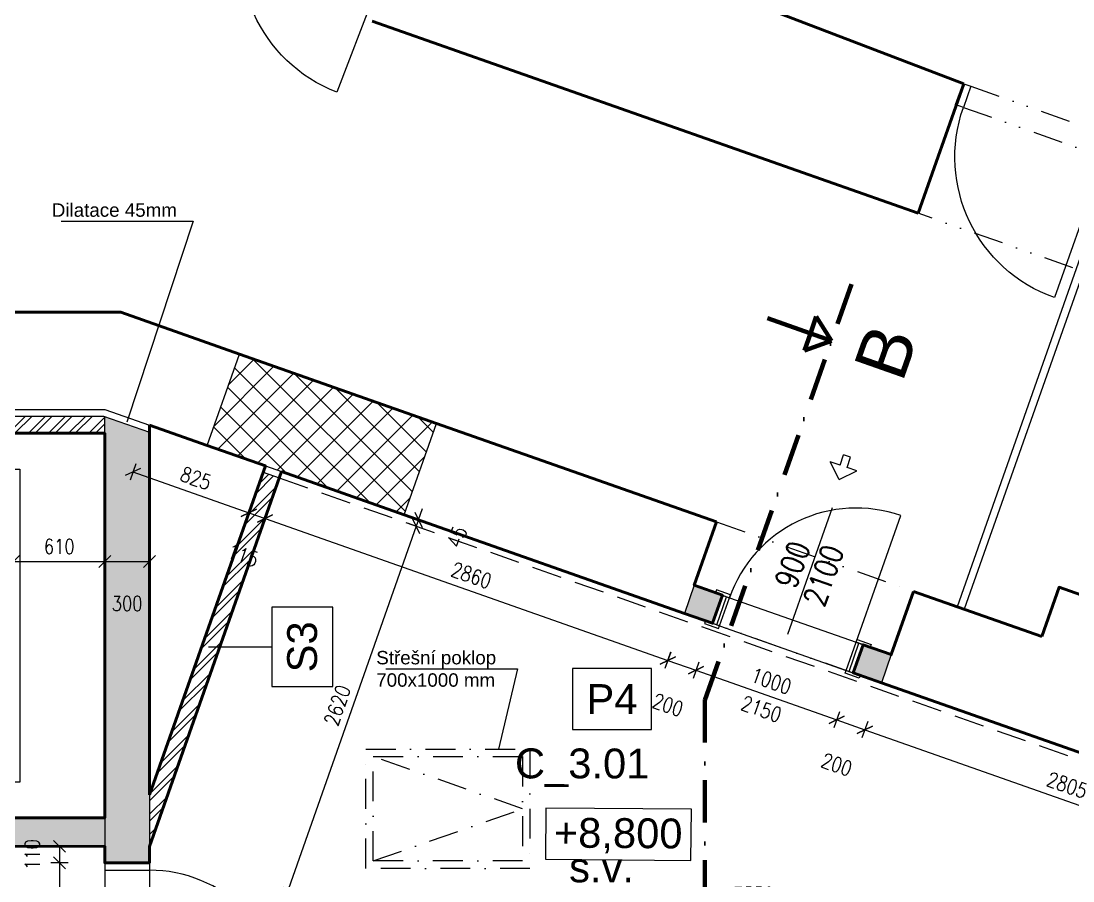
# Model space of a CAD drawing. Header units: millimetres. Extents: x 89194 to 559352, y -753138 to -204019.
# Drawn here: x 336137 to 343187, y -557911 to -552145 of the extents above; entities that cross this region are included whole.
import ezdxf
from ezdxf.enums import TextEntityAlignment as Align

# ---------------------------------------------------------------- set-up
doc = ezdxf.new("R2010")
doc.units = ezdxf.units.MM
doc.header["$LTSCALE"] = 400
doc.header["$PDMODE"] = 3
for name, pattern in [('DASHDOT', [1, 0.5, -0.25, 0, -0.25]), ('DASHED', [0.75, 0.5, -0.25]), ('DIVIDE', [1.25, 0.5, -0.25, 0, -0.25, 0, -0.25]), ('Čerchovaná', [1340.555525, 705.555534, -352.777767, 0, -282.222223])]:
    doc.linetypes.add(name, pattern=pattern)
for name, color, linetype, lineweight in [('01_TP_Kóty otvorů', 7, 'Continuous', 15), ('RG_dveře', 3, 'Continuous', 9), ('RG_koty', 7, 'Continuous', 9), ('RG_okna', 3, 'Continuous', 9), ('RG_popisy', 11, 'Continuous', 9), ('RG_rozhraní mater', 51, 'Continuous', 9), ('RG_skladby konstrukcí', 5, 'Continuous', 9), ('RG_velmi tlustá', 5, 'Continuous', 70), ('RG_zařízováky', 4, 'Continuous', 9), ('RG_zdivo nové', 1, 'Continuous', 50), ('RG_zdivo stávající', 30, 'Continuous', 50), ('RG_čerch 1', 6, 'DASHDOT', 9), ('RG_čerch 2', 6, 'DIVIDE', 9), ('RG_čárkovaně', 40, 'DASHED', 9), ('RG_šrafy', 253, 'Continuous', 9)]:
    doc.layers.add(name, color=color, linetype=linetype, lineweight=lineweight)
doc.styles.add('Arial 100', font='Arial.ttf', dxfattribs={"height": 100})
doc.styles.add('Arial 200', font='Arial.ttf', dxfattribs={"height": 200})
doc.styles.add('Arial 250', font='Arial Bold.ttf', dxfattribs={"height": 250})
doc.styles.add('GENERATED_STYLE_3', font='Arial.ttf')
doc.styles.add('Koty', font='romans.shx', dxfattribs={"width": 0.8})
doc.dimstyles.new('RG_50_vnitřní', dxfattribs={"dimscale": 50, "dimtxt": 2, "dimasz": 1.6, "dimexe": 1.15, "dimexo": 0, "dimgap": 1, "dimtad": 1, "dimdec": 0, "dimrnd": 5, "dimzin": 0, "dimdsep": 46, "dimtxsty": 'Koty', "dimblk1": 'OBLIQUE', "dimblk2": 'OBLIQUE', "dimsah": 1, "dimcen": 0.09, "dimclrd": 256, "dimclre": 256, "dimclrt": 2, "dimazin": 0, "dimtfac": 1, "dimtdec": 0, "dimtmove": 2, "dimatfit": 3, "dimfxl": 1.15, "dimfxlon": 1, "dimtolj": 1, "dimtzin": 0, "dimarcsym": 0})

# ---------------------------------------------------------------- blocks, each defined once
blk = doc.blocks.new('*U30')
blk.add_line((-350, -292.6), (-350, -1292.6))
for points in [[(-400, -142.6), (-350, -142.6), (-350, -292.6), (-400, -292.6)], [(700, -142.6), (650, -142.6), (650, -292.6), (700, -292.6)]]:
    blk.add_lwpolyline(points)
blk.add_arc((-350, -292.6), 1000, 270, 0)
at = {"layer": 'RG_zdivo stávající'}
for p, q in [((-400, -142.6), (-400, -292.6)), ((700, -142.6), (700, -292.6))]:
    blk.add_line(p, q, dxfattribs=at)
at = {"layer": 'RG_čerch 2'}
for p, q in [((650, -142.6), (-350, -142.6)), ((650, -292.6), (-350, -292.6))]:
    blk.add_line(p, q, dxfattribs=at)
blk = doc.blocks.new('*U118')
for p, q in [((-200, 950), (-200, 900)), ((-200, 950), (0, 950)), ((-200, 919.9), (0, 919.9)), ((0, 950), (0, 900)), ((-200, 900), (-200, 0)), ((-200, 900), (0, 900)), ((0, 900), (0, 0)), ((-200, 0), (-200, -50)), ((-200, 0), (0, 0)), ((0, 0), (0, -50)), ((0, 0), (900, 0)), ((-200, -19.9), (0, -19.9)), ((-200, -50), (0, -50))]:
    blk.add_line(p, q)
for points in [[(-220, 900), (-200, 900), (-200, 1000), (-220, 1000)], [(0, 900), (20, 900), (20, 1000), (0, 1000)], [(0, 0), (20, 0), (20, -100), (0, -100)], [(-220, 0), (-200, 0), (-200, -100), (-220, -100)]]:
    blk.add_lwpolyline(points, close=True)
blk.add_arc((0, 0), 900, 360, 90)
at = {"layer": '01_TP_Kóty otvorů'}
blk.add_line((-100, 450), (800, 450), dxfattribs=at)
at = {"layer": '01_TP_Kóty otvorů', "insert": (350, 450), "char_height": 150, "attachment_point": 5, "style": 'Koty'}
blk.add_mtext('900\\P ', dxfattribs=at)
at = {"layer": '01_TP_Kóty otvorů', "style": 'Koty', "width": 0.8}
blk.add_attdef('VYS_DVR', text='', height=150, rotation=360, dxfattribs=at).set_placement((350, 430), align=Align.TOP_CENTER)
blk = doc.blocks.new('výtah_1200x2000')
at = {"layer": 'RG_zařízováky'}
for points in [[(336468.5, -329749.2), (334068.5, -329749.2), (334068.5, -332329.2), (336468.5, -332329.2)], [(334093.5, -329849.2), (334698.5, -329849.2), (334698.5, -329769.2), (334093.5, -329769.2)], [(334698.5, -329849.2), (335248.5, -329849.2), (335248.5, -329769.2), (334698.5, -329769.2)], [(335248.5, -329849.2), (335798.5, -329849.2), (335798.5, -329769.2), (335248.5, -329769.2)], [(334093.5, -329972.2), (334698.5, -329972.2), (334698.5, -329892.2), (334093.5, -329892.2)], [(334698.5, -329972.2), (335248.5, -329972.2), (335248.5, -329892.2), (334698.5, -329892.2)], [(335248.5, -329972.2), (335798.5, -329972.2), (335798.5, -329892.2), (335248.5, -329892.2)], [(334068.5, -331690.2), (334323.5, -331690.2), (334323.5, -330390.2), (334068.5, -330390.2)], [(334323.5, -330890.2), (334573.5, -330890.2), (334573.5, -330640.2), (334323.5, -330640.2)], [(334323.5, -331190.2), (334573.5, -331190.2), (334573.5, -331440.2), (334323.5, -331440.2)], [(334093.5, -332108.2), (334698.5, -332108.2), (334698.5, -332188.2), (334093.5, -332188.2)], [(334698.5, -332108.2), (335248.5, -332108.2), (335248.5, -332188.2), (334698.5, -332188.2)], [(335248.5, -332108.2), (335798.5, -332108.2), (335798.5, -332188.2), (335248.5, -332188.2)], [(334093.5, -332231.2), (334698.5, -332231.2), (334698.5, -332311.2), (334093.5, -332311.2)], [(334698.5, -332231.2), (335248.5, -332231.2), (335248.5, -332311.2), (334698.5, -332311.2)], [(335248.5, -332231.2), (335798.5, -332231.2), (335798.5, -332311.2), (335248.5, -332311.2)]]:
    blk.add_lwpolyline(points, close=True, dxfattribs=at)
for points in [[(334698.5, -332090.2), (334598.5, -332090.2), (334598.5, -329990.2), (334698.5, -329990.2)], [(334698.5, -330040.2), (334698.5, -329990.2)], [(335798.5, -329990.2), (335898.5, -329990.2), (335898.5, -332090.2), (335798.5, -332090.2)], [(335798.5, -330040.2), (335798.5, -329990.2)], [(334698.5, -332040.2), (334648.5, -332040.2), (334648.5, -330040.2), (334698.5, -330040.2)], [(334648.5, -332040.2), (335848.5, -330040.2)], [(335848.5, -332040.2), (334648.5, -330040.2)], [(335798.5, -330040.2), (335848.5, -330040.2), (335848.5, -332040.2), (335798.5, -332040.2), (335798.5, -332090.2)], [(334698.5, -332090.2), (334698.5, -332040.2)]]:
    blk.add_lwpolyline(points, dxfattribs=at)
at = {"layer": 'RG_zařízováky', "insert": (334801.8, -331497.4), "char_height": 100, "attachment_point": 1, "rotation": 90, "style": 'Arial 100'}
blk.add_mtext('\\pxi-1.25;{\\fArial|b0|i0|c238|p34;1200x2000mm}', dxfattribs=at)
blk = doc.blocks.new('*U128')
for p, q in [((0, 300), (-50, 300)), ((900, 300), (0, 300)), ((0, 300), (0, 0)), ((950, 300), (900, 300)), ((900, 300), (900, 0)), ((0, 0), (-50, 0)), ((900, 0), (0, 0)), ((0, 0), (0, -900)), ((950, 0), (900, 0))]:
    blk.add_line(p, q)
blk.add_arc((0, 0), 900, 270, 0)
at = {"layer": '01_TP_Kóty otvorů'}
blk.add_line((450, 100), (450, -800), dxfattribs=at)
at = {"layer": '01_TP_Kóty otvorů', "insert": (450, -350), "char_height": 150, "attachment_point": 5, "rotation": 270, "style": 'Koty'}
blk.add_mtext('900\\P ', dxfattribs=at)
at = {"layer": '01_TP_Kóty otvorů', "style": 'Koty', "width": 0.8}
blk.add_attdef('VYS_DVR', text='', height=150, rotation=270, dxfattribs=at).set_placement((430, -350), align=Align.TOP_CENTER)
blk = doc.blocks.new('_Oblique')
at = {"color": 0, "linetype": 'ByBlock', "lineweight": -2}
blk.add_line((-0.5, -0.5), (0.5, 0.5), dxfattribs=at)
blk = doc.blocks.new('*D411')
at = {"layer": 'Defpoints', "color": 0, "transparency": 16777216}
for p in [(336088.2, -554908.8), (336698.3, -554908.8), (336698.3, -555768.4)]:
    blk.add_point(p, dxfattribs=at)
at = {"layer": 'RG_koty', "lineweight": -2, "transparency": 16777216}
for p, q in [((336088.2, -555710.9), (336088.2, -555825.9)), ((336698.3, -555710.9), (336698.3, -555825.9)), ((336088.2, -555768.4), (336698.3, -555768.4))]:
    blk.add_line(p, q, dxfattribs=at)
at = {"layer": 'RG_koty', "lineweight": -2, "transparency": 16777216, "xscale": 80, "yscale": 80, "zscale": 80, "rotation": 180}
blk.add_blockref('_Oblique', (336088.2, -555768.4), dxfattribs=at)
at = {"layer": 'RG_koty', "lineweight": -2, "transparency": 16777216, "xscale": 80, "yscale": 80, "zscale": 80}
blk.add_blockref('_Oblique', (336698.3, -555768.4), dxfattribs=at)
at = {"layer": 'RG_koty', "color": 2, "transparency": 16777216, "insert": (336393.2, -555668.4), "char_height": 100, "attachment_point": 5, "style": 'Koty'}
blk.add_mtext('\\A1;610', dxfattribs=at)
blk = doc.blocks.new('*D412')
at = {"layer": 'Defpoints', "color": 0, "transparency": 16777216}
for p in [(336698.3, -554908.8), (336998.2, -554902.5), (336998.2, -555768.4)]:
    blk.add_point(p, dxfattribs=at)
at = {"layer": 'RG_koty', "lineweight": -2, "transparency": 16777216}
for p, q in [((336698.3, -555710.9), (336698.3, -555825.9)), ((336998.2, -555710.9), (336998.2, -555825.9)), ((336698.3, -555768.4), (336998.2, -555768.4))]:
    blk.add_line(p, q, dxfattribs=at)
at = {"layer": 'RG_koty', "lineweight": -2, "transparency": 16777216, "xscale": 80, "yscale": 80, "zscale": 80, "rotation": 180}
blk.add_blockref('_Oblique', (336698.3, -555768.4), dxfattribs=at)
at = {"layer": 'RG_koty', "lineweight": -2, "transparency": 16777216, "xscale": 80, "yscale": 80, "zscale": 80}
blk.add_blockref('_Oblique', (336998.2, -555768.4), dxfattribs=at)
at = {"layer": 'RG_koty', "color": 2, "transparency": 16777216, "insert": (336848.3, -556050.9), "char_height": 100, "attachment_point": 5, "style": 'Koty'}
blk.add_mtext('\\A1;300', dxfattribs=at)
blk = doc.blocks.new('*D413')
at = {"layer": 'Defpoints', "color": 0, "transparency": 16777216}
for p in [(334298.3, -557679.2), (336698.3, -557678.8), (336698.3, -558102.5)]:
    blk.add_point(p, dxfattribs=at)
at = {"layer": 'RG_koty', "lineweight": -2, "transparency": 16777216}
for p, q in [((334298.3, -558045), (334298.3, -558160)), ((336698.3, -558045), (336698.3, -558160)), ((334298.3, -558102.5), (336698.3, -558102.5))]:
    blk.add_line(p, q, dxfattribs=at)
at = {"layer": 'RG_koty', "lineweight": -2, "transparency": 16777216, "xscale": 80, "yscale": 80, "zscale": 80, "rotation": 180}
blk.add_blockref('_Oblique', (334298.3, -558102.5), dxfattribs=at)
at = {"layer": 'RG_koty', "lineweight": -2, "transparency": 16777216, "xscale": 80, "yscale": 80, "zscale": 80}
blk.add_blockref('_Oblique', (336698.3, -558102.5), dxfattribs=at)
at = {"layer": 'RG_koty', "color": 2, "transparency": 16777216, "insert": (335498.3, -558002.5), "char_height": 100, "attachment_point": 5, "style": 'Koty'}
blk.add_mtext('\\A1;2400', dxfattribs=at)
blk = doc.blocks.new('*D414')
at = {"layer": 'Defpoints', "color": 0, "transparency": 16777216}
for p in [(336698.3, -557678.8), (336998.3, -557788.9), (336998.3, -558102.5)]:
    blk.add_point(p, dxfattribs=at)
at = {"layer": 'RG_koty', "lineweight": -2, "transparency": 16777216}
for p, q in [((336698.3, -558045), (336698.3, -558160)), ((336998.3, -558045), (336998.3, -558160)), ((336698.3, -558102.5), (336998.3, -558102.5))]:
    blk.add_line(p, q, dxfattribs=at)
at = {"layer": 'RG_koty', "lineweight": -2, "transparency": 16777216, "xscale": 80, "yscale": 80, "zscale": 80, "rotation": 180}
blk.add_blockref('_Oblique', (336698.3, -558102.5), dxfattribs=at)
at = {"layer": 'RG_koty', "lineweight": -2, "transparency": 16777216, "xscale": 80, "yscale": 80, "zscale": 80}
blk.add_blockref('_Oblique', (336998.3, -558102.5), dxfattribs=at)
at = {"layer": 'RG_koty', "color": 2, "transparency": 16777216, "insert": (336848.3, -558385), "char_height": 100, "attachment_point": 5, "style": 'Koty'}
blk.add_mtext('\\A1;300', dxfattribs=at)
blk = doc.blocks.new('*D415')
at = {"layer": 'Defpoints', "color": 0, "transparency": 16777216}
for p in [(336998.3, -557788.9), (344548.3, -558102.5), (344548.3, -558838.9)]:
    blk.add_point(p, dxfattribs=at)
at = {"layer": 'RG_koty', "lineweight": -2, "transparency": 16777216}
for p, q in [((336998.3, -558045), (336998.3, -558160)), ((344548.3, -558160), (344548.3, -558045)), ((336998.3, -558102.5), (344548.3, -558102.5))]:
    blk.add_line(p, q, dxfattribs=at)
at = {"layer": 'RG_koty', "lineweight": -2, "transparency": 16777216, "xscale": 80, "yscale": 80, "zscale": 80, "rotation": 180}
blk.add_blockref('_Oblique', (336998.3, -558102.5), dxfattribs=at)
at = {"layer": 'RG_koty', "lineweight": -2, "transparency": 16777216, "xscale": 80, "yscale": 80, "zscale": 80}
blk.add_blockref('_Oblique', (344548.3, -558102.5), dxfattribs=at)
at = {"layer": 'RG_koty', "color": 2, "transparency": 16777216, "insert": (341047.4, -558002.5), "char_height": 100, "attachment_point": 5, "style": 'Koty'}
blk.add_mtext('\\A1;7550', dxfattribs=at)
blk = doc.blocks.new('*D433')
at = {"layer": 'Defpoints', "color": 0, "transparency": 16777216}
for p in [(336698.3, -557678.8), (336394.8, -557788.9), (336698.3, -557788.9)]:
    blk.add_point(p, dxfattribs=at)
at = {"layer": 'RG_koty', "lineweight": -2, "transparency": 16777216}
for p, q in [((336452.3, -557678.8), (336337.3, -557678.8)), ((336394.8, -557678.8), (336394.8, -557788.9)), ((336452.3, -557788.9), (336337.3, -557788.9))]:
    blk.add_line(p, q, dxfattribs=at)
at = {"layer": 'RG_koty', "lineweight": -2, "transparency": 16777216, "xscale": 80, "yscale": 80, "zscale": 80}
for p, rotation in [((336394.8, -557678.8), 90), ((336394.8, -557788.9), 270)]:
    blk.add_blockref('_Oblique', p, dxfattribs=dict(at, rotation=rotation))
at = {"layer": 'RG_koty', "color": 2, "transparency": 16777216, "insert": (336212.3, -557733.9), "char_height": 100, "attachment_point": 5, "rotation": 90, "style": 'Koty'}
blk.add_mtext('\\A1;110', dxfattribs=at)
blk = doc.blocks.new('*D434')
at = {"layer": 'Defpoints', "color": 0, "transparency": 16777216}
for p in [(336698.3, -557788.9), (336394.8, -558788.9), (336698.3, -558788.9)]:
    blk.add_point(p, dxfattribs=at)
at = {"layer": 'RG_koty', "lineweight": -2, "transparency": 16777216}
for p, q in [((336452.3, -557788.9), (336337.3, -557788.9)), ((336394.8, -557788.9), (336394.8, -558788.9)), ((336452.3, -558788.9), (336337.3, -558788.9))]:
    blk.add_line(p, q, dxfattribs=at)
at = {"layer": 'RG_koty', "lineweight": -2, "transparency": 16777216, "xscale": 80, "yscale": 80, "zscale": 80}
for p, rotation in [((336394.8, -557788.9), 90), ((336394.8, -558788.9), 270)]:
    blk.add_blockref('_Oblique', p, dxfattribs=dict(at, rotation=rotation))
at = {"layer": 'RG_koty', "color": 2, "transparency": 16777216, "char_height": 100, "attachment_point": 5, "rotation": 90, "style": 'Koty'}
for s, insert in [('\\A1;1000', (336294.8, -558288.9)), ('\\A1;2150', (336494.8, -558288.9))]:
    blk.add_mtext(s, dxfattribs=dict(at, insert=insert))
blk = doc.blocks.new('*D443')
at = {"layer": 'Defpoints', "color": 0, "transparency": 16777216}
for p in [(336998.1, -554854.7), (337774.9, -555128.5), (337664.2, -555442.8)]:
    blk.add_point(p, dxfattribs=at)
at = {"layer": 'RG_koty', "lineweight": -2, "transparency": 16777216}
for p, q in [((336906.5, -555114.8), (336868.3, -555223.3)), ((336887.4, -555169.1), (337664.2, -555442.8)), ((337683.3, -555388.5), (337645.1, -555497))]:
    blk.add_line(p, q, dxfattribs=at)
at = {"layer": 'RG_koty', "lineweight": -2, "transparency": 16777216, "xscale": 80, "yscale": 80, "zscale": 80}
for p, rotation in [((336887.4, -555169.1), 160.5898273150798), ((337664.2, -555442.8), 340.5898273150798)]:
    blk.add_blockref('_Oblique', p, dxfattribs=dict(at, rotation=rotation))
at = {"layer": 'RG_koty', "color": 2, "transparency": 16777216, "insert": (337309, -555211.6), "char_height": 100, "attachment_point": 5, "rotation": 340.58983, "style": 'Koty'}
blk.add_mtext('\\A1;825', dxfattribs=at)
blk = doc.blocks.new('*D444')
at = {"layer": 'Defpoints', "color": 0, "transparency": 16777216}
for p in [(337774.9, -555128.5), (337883.3, -555166.6), (337772.6, -555481)]:
    blk.add_point(p, dxfattribs=at)
at = {"layer": 'RG_koty', "lineweight": -2, "transparency": 16777216}
for p, q in [((337683.3, -555388.5), (337645.1, -555497)), ((337664.2, -555442.8), (337772.6, -555481)), ((337791.7, -555426.7), (337753.5, -555535.2))]:
    blk.add_line(p, q, dxfattribs=at)
at = {"layer": 'RG_koty', "lineweight": -2, "transparency": 16777216, "xscale": 80, "yscale": 80, "zscale": 80}
for p, rotation in [((337664.2, -555442.8), 160.5898273150798), ((337772.6, -555481), 340.5898273150798)]:
    blk.add_blockref('_Oblique', p, dxfattribs=dict(at, rotation=rotation))
at = {"layer": 'RG_koty', "color": 2, "transparency": 16777216, "insert": (337624.5, -555728.3), "char_height": 100, "attachment_point": 5, "rotation": 340.58983, "style": 'Koty'}
blk.add_mtext('\\A1;115', dxfattribs=at)
blk = doc.blocks.new('*D445')
at = {"layer": 'Defpoints', "color": 0, "transparency": 16777216}
for p in [(337883.3, -555166.6), (340582.8, -556117.3), (340471.9, -556432.1)]:
    blk.add_point(p, dxfattribs=at)
at = {"layer": 'RG_koty', "lineweight": -2, "transparency": 16777216}
for p, q in [((337791.7, -555426.7), (337753.5, -555535.2)), ((337772.6, -555481), (340471.9, -556432.1)), ((340491, -556377.8), (340452.8, -556486.3))]:
    blk.add_line(p, q, dxfattribs=at)
at = {"layer": 'RG_koty', "lineweight": -2, "transparency": 16777216, "xscale": 80, "yscale": 80, "zscale": 80}
for p, rotation in [((337772.6, -555481), 160.5898273150798), ((340471.9, -556432.1), 340.5898273150798)]:
    blk.add_blockref('_Oblique', p, dxfattribs=dict(at, rotation=rotation))
at = {"layer": 'RG_koty', "color": 2, "transparency": 16777216, "insert": (339155.5, -555862.2), "char_height": 100, "attachment_point": 5, "rotation": 340.58983, "style": 'Koty'}
blk.add_mtext('\\A1;2860', dxfattribs=at)
blk = doc.blocks.new('*D446')
at = {"layer": 'Defpoints', "color": 0, "transparency": 16777216}
for p in [(340771.5, -556183.7), (341714.7, -556515.9), (341603.7, -556830.9)]:
    blk.add_point(p, dxfattribs=at)
at = {"layer": 'RG_koty', "lineweight": -2, "transparency": 16777216}
for p, q in [((340679.7, -556444.3), (340641.4, -556552.8)), ((340660.6, -556498.5), (341603.7, -556830.9)), ((341622.8, -556776.6), (341584.6, -556885.1))]:
    blk.add_line(p, q, dxfattribs=at)
at = {"layer": 'RG_koty', "lineweight": -2, "transparency": 16777216, "xscale": 80, "yscale": 80, "zscale": 80}
for p, rotation in [((340660.6, -556498.5), 160.5898273150798), ((341603.7, -556830.9), 340.5898273150798)]:
    blk.add_blockref('_Oblique', p, dxfattribs=dict(at, rotation=rotation))
at = {"layer": 'RG_koty', "color": 2, "transparency": 16777216, "char_height": 100, "attachment_point": 5, "rotation": 340.58983, "style": 'Koty'}
for s, insert in [('\\A1;1000', (341165.4, -556570.4)), ('\\A1;2150', (341098.9, -556759))]:
    blk.add_mtext(s, dxfattribs=dict(at, insert=insert))
blk = doc.blocks.new('*D447')
at = {"layer": 'Defpoints', "color": 0, "transparency": 16777216}
for p in [(341903.3, -556582.3), (344548.3, -557514.9), (344437.5, -557829.4)]:
    blk.add_point(p, dxfattribs=at)
at = {"layer": 'RG_koty', "lineweight": -2, "transparency": 16777216}
for p, q in [((341811.5, -556843.1), (341773.2, -556951.6)), ((341792.4, -556897.3), (344437.5, -557829.4)), ((344456.6, -557775.1), (344418.4, -557883.6))]:
    blk.add_line(p, q, dxfattribs=at)
at = {"layer": 'RG_koty', "lineweight": -2, "transparency": 16777216, "xscale": 80, "yscale": 80, "zscale": 80}
for p, rotation in [((341792.4, -556897.3), 160.5898273150798), ((344437.5, -557829.4), 340.5898273150798)]:
    blk.add_blockref('_Oblique', p, dxfattribs=dict(at, rotation=rotation))
at = {"layer": 'RG_koty', "color": 2, "transparency": 16777216, "insert": (343148.2, -557269), "char_height": 100, "attachment_point": 5, "rotation": 340.58983, "style": 'Koty'}
blk.add_mtext('\\A1;2805', dxfattribs=at)
blk = doc.blocks.new('*D451')
at = {"layer": 'Defpoints', "color": 0, "transparency": 16777216}
for p in [(337868.4, -555209.1), (337883.3, -555166.6), (338786.3, -555532.3)]:
    blk.add_point(p, dxfattribs=at)
at = {"layer": 'RG_koty', "lineweight": -2, "transparency": 16777216}
for p, q in [((338801.2, -555489.9), (338827.8, -555414.4)), ((338732, -555513.2), (338840.5, -555551.4)), ((338747, -555470.8), (338855.5, -555509)), ((338801.2, -555489.9), (338786.3, -555532.3)), ((338786.3, -555532.3), (338759.7, -555607.8))]:
    blk.add_line(p, q, dxfattribs=at)
at = {"layer": 'RG_koty', "lineweight": -2, "transparency": 16777216, "xscale": 80, "yscale": 80, "zscale": 80}
for p, rotation in [((338801.2, -555489.9), 250.5983130337926), ((338786.3, -555532.3), 70.59831303379256)]:
    blk.add_blockref('_Oblique', p, dxfattribs=dict(at, rotation=rotation))
at = {"layer": 'RG_koty', "color": 2, "transparency": 16777216, "insert": (339060.2, -555605), "char_height": 100, "attachment_point": 5, "rotation": 70.59831, "style": 'Koty'}
blk.add_mtext('\\A1;45', dxfattribs=at)
blk = doc.blocks.new('*D452')
at = {"layer": 'Defpoints', "color": 0, "transparency": 16777216}
for p in [(337868.4, -555209.1), (336998.8, -557679.2), (337916.4, -558002.4)]:
    blk.add_point(p, dxfattribs=at)
at = {"layer": 'RG_koty', "lineweight": -2, "transparency": 16777216}
for p, q in [((338732, -555513.2), (338840.5, -555551.4)), ((338786.3, -555532.3), (337916.4, -558002.4)), ((337862.1, -557983.3), (337970.6, -558021.5))]:
    blk.add_line(p, q, dxfattribs=at)
at = {"layer": 'RG_koty', "lineweight": -2, "transparency": 16777216, "xscale": 80, "yscale": 80, "zscale": 80}
for p, rotation in [((338786.3, -555532.3), 70.59831303379264), ((337916.4, -558002.4), 250.5983130337926)]:
    blk.add_blockref('_Oblique', p, dxfattribs=dict(at, rotation=rotation))
at = {"layer": 'RG_koty', "color": 2, "transparency": 16777216, "insert": (338257, -556734.1), "char_height": 100, "attachment_point": 5, "rotation": 70.59831, "style": 'Koty'}
blk.add_mtext('\\A1;2620', dxfattribs=at)
blk = doc.blocks.new('*D453')
at = {"layer": 'Defpoints', "color": 0, "transparency": 16777216}
for p in [(340582.8, -556117.3), (340771.5, -556183.7), (340660.6, -556498.5)]:
    blk.add_point(p, dxfattribs=at)
at = {"layer": 'RG_koty', "lineweight": -2, "transparency": 16777216}
for p, q in [((340491.1, -556377.8), (340452.9, -556486.3)), ((340472, -556432.1), (340660.6, -556498.5)), ((340679.7, -556444.3), (340641.5, -556552.7))]:
    blk.add_line(p, q, dxfattribs=at)
at = {"layer": 'RG_koty', "lineweight": -2, "transparency": 16777216, "xscale": 80, "yscale": 80, "zscale": 80}
for p, rotation in [((340472, -556432.1), 160.5983130337031), ((340660.6, -556498.5), 340.5983130337031)]:
    blk.add_blockref('_Oblique', p, dxfattribs=dict(at, rotation=rotation))
at = {"layer": 'RG_koty', "color": 2, "transparency": 16777216, "insert": (340472.5, -556731.8), "char_height": 100, "attachment_point": 5, "rotation": 340.59831, "style": 'Koty'}
blk.add_mtext('\\A1;200', dxfattribs=at)
blk = doc.blocks.new('*D454')
at = {"layer": 'Defpoints', "color": 0, "transparency": 16777216}
for p in [(341714.7, -556515.9), (341903.3, -556582.3), (341792.4, -556897.4)]:
    blk.add_point(p, dxfattribs=at)
at = {"layer": 'RG_koty', "lineweight": -2, "transparency": 16777216}
for p, q in [((341622.9, -556776.7), (341584.7, -556885.2)), ((341603.8, -556830.9), (341792.4, -556897.4)), ((341811.5, -556843.1), (341773.3, -556951.6))]:
    blk.add_line(p, q, dxfattribs=at)
at = {"layer": 'RG_koty', "lineweight": -2, "transparency": 16777216, "xscale": 80, "yscale": 80, "zscale": 80}
for p, rotation in [((341603.8, -556830.9), 160.5983130286731), ((341792.4, -556897.4), 340.5983130286731)]:
    blk.add_blockref('_Oblique', p, dxfattribs=dict(at, rotation=rotation))
at = {"layer": 'RG_koty', "color": 2, "transparency": 16777216, "insert": (341604.2, -557130.6), "char_height": 100, "attachment_point": 5, "rotation": 340.59831, "style": 'Koty'}
blk.add_mtext('\\A1;200', dxfattribs=at)

msp = doc.modelspace()

# ---------------------------------------------------------------- hatches: boundary and pattern name
at = {"layer": 'RG_šrafy'}
h = msp.add_hatch(dxfattribs=at)
h.set_pattern_fill('ANSI32', color=256, scale=10)
h.set_pattern_definition([(45, (338168.44, -404617.99), (-67.35192, 67.35192), []), (45, (338213.34, -404617.99), (-67.35192, 67.35192), [])])
h.paths.add_polyline_path([(338240.8, -404603.2), (338099.3, -404553.4), (338061.1, -404661.8), (338202.6, -404711.7)])
h.paths.add_polyline_path([(339325.5, -404985.1), (339184.1, -404935.3), (339145.9, -405043.7), (339287.3, -405093.6)])
h.paths.add_polyline_path([(334948.3, -329794.8), (334298.3, -329794.8), (334298.3, -329910.2), (334948.3, -329910.2)])
h.paths.add_polyline_path([(336698.3, -329797.9), (336690.6, -329795.2), (336088.3, -329795.2), (336088.3, -329910.2), (336698.3, -329910.2)])
h.paths.add_polyline_path([(337868.3, -330210), (337760, -330171.9), (336998.7, -332334.2), (336998.8, -332680.2), (337372.9, -331617.4), (337436, -331438.2), (337436, -331438.1), (337436, -331438.1)])
h.paths.add_polyline_path([(334948.3, -404793.8), (334298.3, -404793.8), (334298.3, -404909.2), (334948.3, -404909.2)])
h.paths.add_polyline_path([(336698.3, -404796.9), (336690.6, -404794.2), (336088.3, -404794.2), (336088.3, -404908.8), (336698.3, -404909.2)])
h.paths.add_polyline_path([(337868.4, -405209.1), (337760, -405170.9), (336998.7, -407333.2), (336998.7, -407679.2), (336998.8, -407679.2)])
h.paths.add_polyline_path([(334948.3, -479794.7), (334298.3, -479794.7), (334298.3, -479910.7), (334948.3, -479909.7)])
h.paths.add_polyline_path([(336698.3, -479797.9), (336690.6, -479795.2), (336088.3, -479795.2), (336088.3, -479910.2), (336698.3, -479910.2)])
h.paths.add_polyline_path([(337867.4, -480209.7), (337760, -480171.9), (336998.7, -482334.2), (336998.3, -482680.2), (336998.3, -482681.4)])
h.paths.add_polyline_path([(334948.3, -554793.8), (334298.3, -554793.8), (334298.3, -554908.8), (334948.3, -554908.8)])
h.paths.add_polyline_path([(336698.3, -554796.9), (336690.6, -554794.2), (336088.2, -554794.2), (336088.2, -554908.8), (336698.3, -554908.8)])
h.paths.add_polyline_path([(337868.4, -555209.1), (337760, -555170.9), (336998.4, -557334), (336998.8, -557679.2)])
at = {"layer": 'RG_šrafy', "ltscale": 0.0007}
h = msp.add_hatch(dxfattribs=at)
h.set_pattern_fill('PLASTY_LEHCENE', color=256, scale=40)
h.set_pattern_definition([(45, (341914.01, -556476.84), (-113.13708, 113.13708), []), (0, (342094.28, -556423.84), (113.137085, 113.137085), [20, -206.27417]), (45, (342114.28, -556423.84), (-113.13708, 113.13708), [20, -140]), (90, (342128.42, -556409.7), (-113.137085, 113.137085), [20, -206.27417]), (135, (342128.42, -556389.7), (-113.13708, -113.13708), [20, -140]), (0, (342094.28, -556375.56), (113.137085, 113.137085), [20, -206.27417]), (45, (342080.14, -556389.7), (-113.13708, 113.13708), [20, -140]), (90, (342080.14, -556409.7), (-113.137085, 113.137085), [20, -206.27417]), (135, (342094.28, -556423.84), (-113.13708, -113.13708), [20, -140]), (135, (342068.28, -556476.84), (-113.13708, -113.13708), [])])
h.paths.add_polyline_path([(341969.8, -556393.7), (341781.1, -556327.3), (341714.7, -556515.9), (341761.9, -556532.5), (341903.3, -556582.3)])
h.paths.add_polyline_path([(340837.9, -555995.1), (340649.3, -555928.6), (340582.8, -556117.3), (340771.5, -556183.7)])
h.paths.add_polyline_path([(341969.8, -481394.7), (341781.1, -481328.2), (341714.7, -481516.9), (341761.9, -481533.5), (341903.3, -481583.3)])
h.paths.add_polyline_path([(340837.9, -480996.1), (340649.3, -480929.6), (340582.8, -481118.3), (340771.5, -481184.7)])
h.paths.add_polyline_path([(337436, -331438.1), (337372.9, -331617.4), (340646, -332769.8), (340775.5, -332401.9), (340596.3, -332338.8), (340529.9, -332527.5)])
h.paths.add_polyline_path([(341141.5, -331362.2), (340962.2, -331299.4), (340961.6, -331301.2), (340961.6, -331301.3), (340943.4, -331353.2), (340976.3, -331364.8), (341089.5, -331404.6), (341071.2, -331456.5), (341053, -331508.4), (340939.8, -331468.5), (340906.8, -331456.9), (340895.2, -331489.9), (341074.4, -331553)])
h.paths.add_polyline_path([(341448.3, -408838.9), (336998.3, -408838.9), (336998.3, -409038.9), (341448.3, -409038.9)])
h.paths.add_polyline_path([(344548.3, -408838.9), (342448.3, -408838.9), (342448.3, -409038.9), (344548.3, -409038.9)])
h.paths.add_polyline_path([(336698.3, -409179.2), (335998.3, -409179.2), (335998.3, -409379.2), (336698.3, -409379.2)])
h.paths.add_polyline_path([(334998.3, -409179.2), (334298.3, -409179.2), (334298.3, -409379.2), (334998.3, -409379.2)])
h.paths.add_polyline_path([(334948.3, -407489.2), (334298.3, -407489.2), (334298.3, -407679.2), (334948.3, -407679.2)])
h.paths.add_polyline_path([(336698.3, -407489.2), (336088.3, -407489.2), (336088.3, -407679.2), (336698.3, -407679.2)])
h.paths.add_polyline_path([(336698.3, -482490.2), (334298.3, -482490.2), (334298.3, -482680.2), (336698.3, -482679.7)])
h.paths.add_polyline_path([(341448.3, -483839.9), (336998.3, -483839.9), (336998.3, -484039.9), (341448.3, -484039.9)])
h.paths.add_polyline_path([(344548.3, -483839.9), (342448.3, -483839.9), (342448.3, -484039.9), (344548.3, -484039.9)])
h.paths.add_polyline_path([(336698.3, -557488.8), (334298.3, -557488.8), (334298.3, -557679.2), (336698.3, -557678.8)])
h.paths.add_polyline_path([(341448.3, -558838.9), (336998.3, -558838.9), (336998.3, -559038.9), (341448.3, -559038.9)])
h.paths.add_polyline_path([(344548.3, -558838.9), (342448.3, -558838.9), (342448.3, -559038.9), (344548.3, -559038.9)])
at = {"layer": 'RG_šrafy'}
h = msp.add_hatch(dxfattribs=at)
h.set_pattern_fill('ANSI37', color=256, scale=40)
h.set_pattern_definition([(45, (-38756.65, -88521.15), (-89.80256, 89.80256), []), (135, (-38756.65, -88521.15), (-89.80256, -89.80256), [])])
h.paths.add_polyline_path([(352776.7, -559723.7), (352560.8, -560335.8), (352738.3, -560398.3), (352738.3, -560396.7), (354230.3, -560923.8), (354445.9, -560311.5)])
h.paths.add_polyline_path([(338061.1, -404661.8), (338099.3, -404553.4), (337599.9, -404377.5), (337384.1, -404990.7), (337775, -405128.3), (337883.5, -405166.5)])
h.paths.add_polyline_path([(340797.9, -405503.5), (340582, -406116.6), (341902.5, -406581.6), (342118.4, -405968.5)])
h.paths.add_polyline_path([(345448, -407140.8), (344127.5, -406675.8), (344098.1, -406759.1), (343911.6, -407288.9), (344548.3, -407514.9), (344848.3, -407620.5), (345232.1, -407753.9)])
h.paths.add_polyline_path([(346042.2, -407350), (347362.8, -407814.9), (347146.9, -408428), (345825.3, -407963.8)])
h.paths.add_polyline_path([(354417, -410298.6), (352747.9, -409711), (352532, -410324), (352738.3, -410396.7), (354201.5, -410911.9)])
h.paths.add_polyline_path([(334948.3, -479098.2), (334238.5, -479099.2), (334238.5, -479749.5), (334948.3, -479748.2)])
h.paths.add_polyline_path([(338921.8, -479844.1), (337601.3, -479379.1), (337384.1, -479995.6), (337775, -480129.4), (337774.9, -480129.4), (337882.3, -480167.3), (338705.8, -480457.2)])
h.paths.add_polyline_path([(345448.8, -482142.9), (344128.3, -481677.8), (343912.1, -482291.6), (344548.3, -482515.8), (344848.3, -482621.5), (345235.5, -482756.9)])
h.paths.add_polyline_path([(346061.9, -482358.8), (345846, -482971.9), (347166.5, -483436.9), (347382.4, -482823.9)])
h.paths.add_polyline_path([(350038, -483759.1), (349822, -484372.2), (351491.5, -484960.2), (351707.5, -484347.1)])
h.paths.add_polyline_path([(352776.7, -484723.7), (352561.3, -485335.4), (352738.3, -485397.7), (354230.3, -485924.7), (354446.2, -485311.7)])
h.paths.add_polyline_path([(334948.3, -554097.2), (334238.5, -554098.2), (334238.5, -554748.5), (334948.3, -554747.2)])
h.paths.add_polyline_path([(337601.3, -554378.1), (337385.3, -554991.1), (337385.3, -554991.2), (337775, -555128.4), (337883.3, -555166.6), (338705.8, -555456.2), (338921.8, -554843.1)])
h.paths.add_polyline_path([(345448.8, -557141.9), (344128.3, -556676.8), (343912.1, -557290.8), (344548.3, -557514.9), (344848.3, -557620.5), (345231.9, -557754.6)])
h.paths.add_polyline_path([(346061.9, -557357.8), (345846, -557970.9), (347166.5, -558436), (347382.4, -557822.9)])
h.paths.add_polyline_path([(350038, -558758.1), (349822, -559371.2), (351491.5, -559959.2), (351707.1, -559347), (351616.6, -559315.1)])
h.paths.add_polyline_path([(353364.6, -413013.3), (353364.6, -412587.3), (352952.5, -412587.3), (352952.5, -413013.3)])
at = {"layer": 'RG_šrafy', "ltscale": 0.0007}
h = msp.add_hatch(dxfattribs=at)
h.set_pattern_fill('ZIGZAG', color=256, scale=20)
h.set_pattern_definition([(0, (-38756.65, -88521.147), (63.5, 63.5), [63.5, -63.5]), (90, (-38693.15, -88521.147), (-63.5, 63.5), [63.5, -63.5])])
h.paths.add_polyline_path([(344848.3, -557668.2), (344548.3, -557562.6), (344548.3, -557788.9), (344848.3, -557788.9)])
h.paths.add_polyline_path([(344806.5, -557768.9, 0.391021), (344821.4, -557755.1), (344826.6, -557690.8, -0.391021), (344834, -557683.9), (344838.3, -557683.9), (344838.3, -557778.9), (344558.3, -557778.9), (344558.3, -557683.9), (344562.6, -557683.9, -0.391021), (344570.1, -557690.8), (344575.2, -557755.1, 0.391021), (344590.2, -557768.9)], flags=16)
h.paths.add_polyline_path([(336998.7, -555118.6), (336998.2, -554902.5), (336698.3, -554796.9), (336698.3, -554908.8), (336698.3, -557488.8), (336698.3, -557678.8), (336698.3, -557788.9), (336998.3, -557788.9), (336998.8, -557679.2), (336998.4, -557333.2)])
edge = h.paths.add_edge_path()
edge.add_line((336998.3, -559038.9), (336998.3, -558838.9))
edge.add_line((336998.3, -558838.9), (336998.3, -558788.9))
edge.add_line((336998.3, -558788.9), (336698.3, -558788.9))
edge.add_line((336698.3, -558788.9), (336698.3, -559643.6))
edge.add_ellipse((336683.3, -559644.2), major_axis=(-10.6, 10.6), ratio=1, start_angle=225, end_angle=227.18412, ccw=False)
edge.add_line((336698.3, -559644), (336698.3, -560214.2))
edge.add_line((336698.3, -560214.2), (336698.3, -565149.2))
edge.add_line((336698.3, -565149.2), (336998.3, -565149.2))
edge.add_line((336998.3, -565149.2), (336998.3, -559038.9))
h.paths.add_polyline_path([(344548.3, -558788.9), (344848.3, -558788.9), (344848.3, -565149.2), (344548.3, -565149.2)])

# ---------------------------------------------------------------- linework, layer by layer
at = {"layer": 'RG_koty'}
msp.add_lwpolyline([(339651.8, -557766), (340627.2, -557773.3), (340629.8, -557430.4), (339654.4, -557423.2)], close=True, dxfattribs=at)
at = {"layer": 'RG_okna'}
for points in [[(343265.4, -553649.2), (342411.7, -556073.2)], [(343312.5, -553665.8), (342458.8, -556089.8)]]:
    msp.add_lwpolyline(points, dxfattribs=at)
at = {"layer": 'RG_popisy'}
for p, q in [((341626.5, -555123.5), (341649.3, -555055.1)), ((341695.6, -555070.5), (341649.3, -555055.1)), ((341672.8, -555138.9), (341695.6, -555070.5)), ((341620, -555220.4), (341560.5, -555101.6)), ((341626.5, -555123.5), (341560.5, -555101.6)), ((341620, -555220.4), (341738.9, -555160.9)), ((341738.9, -555160.9), (341672.8, -555138.9))]:
    msp.add_line(p, q, dxfattribs=at)
for points in [[(336406.8, -553487.9), (337291.2, -553487.9), (336846.4, -554835.7)], [(338581.1, -556489), (339465.5, -556489), (339337.5, -557027.3)]]:
    msp.add_lwpolyline(points, dxfattribs=at)
at = {"layer": 'RG_rozhraní mater'}
for points in [[(337385.3, -554991.1), (337601.3, -554378.1)], [(336088.4, -554749.2), (336698.3, -554749.2), (336998.1, -554854.7)], [(336088.4, -554794.2), (336690.6, -554794.2), (336998.2, -554902.5)], [(336698.3, -554908.8), (336698.3, -554796.9)], [(338705.8, -555456.2), (338921.8, -554843.1)], [(337774.9, -555128.5), (337883.3, -555166.6)], [(337760, -555170.9), (337868.4, -555209.1)], [(340649.3, -555928.6), (340582.8, -556117.3)], [(341969.8, -556393.7), (341903.3, -556582.3)], [(336998.4, -557333.2), (336998.8, -557679.2)], [(336698.3, -557488.8), (336698.3, -557678.8)]]:
    msp.add_lwpolyline(points, dxfattribs=at)
at = {"layer": 'RG_skladby konstrukcí'}
for points in [[(337817.4, -556076.5), (337817.4, -556606.5), (338227.4, -556606.5), (338227.4, -556076.5)], [(339832.4, -556896.5), (340362.4, -556896.5), (340362.4, -556486.5), (339832.4, -556486.5)]]:
    msp.add_lwpolyline(points, close=True, dxfattribs=at)
msp.add_lwpolyline([(337394, -556341.5), (337817.4, -556341.5)], dxfattribs=at)
at = {"layer": 'RG_velmi tlustá'}
for p, q in [((341569.2, -554289.9), (341139.4, -554138.5)), ((341467.1, -554126.2), (341427.1, -554239.8)), ((341569.2, -554289.9), (341467.1, -554126.2)), ((341427.1, -554239.8), (341387.1, -554353.5)), ((341569.2, -554289.9), (341387.1, -554353.5))]:
    msp.add_line(p, q, dxfattribs=at)
at = {"layer": 'RG_velmi tlustá', "linetype": 'Čerchovaná', "ltscale": 0.001}
msp.add_lwpolyline([(341703, -553909.9), (340720.7, -556699.8), (340720.7, -558319.4), (338324.1, -558319.4), (338324.1, -559233.2)], dxfattribs=at)
at = {"layer": 'RG_zdivo nové'}
for points in [[(337601.3, -554378.1), (338921.8, -554843.1)], [(333858.3, -554749.2), (333858.3, -565589.2), (334898.3, -565589.2), (334898.3, -565149.2), (334298.3, -565149.2), (334298.3, -557679.2), (336698.3, -557678.8), (336698.3, -557788.9), (336998.3, -557788.9), (336998.8, -557679.2)], [(336998.4, -557333.2), (336998.7, -555118.6), (336998.1, -554854.7)], [(336088.2, -554908.8), (336698.3, -554908.8), (336698.3, -557488.8), (334298.3, -557488.8), (334298.3, -554908.8)], [(336998.7, -557333.2), (337775, -555128.4), (337385.2, -554991.4)], [(336998.8, -557679.2), (337883.3, -555166.6)], [(337883.3, -555166.6), (338705.8, -555456.2)], [(340798.8, -555504.2), (340649.3, -555928.6), (340837.9, -555995.1), (340771.5, -556183.7), (340582.8, -556117.3)], [(340798.8, -555504.2), (340649.3, -555928.6)], [(342119.3, -555969.3), (341969.8, -556393.7), (341781.1, -556327.3), (341714.7, -556515.9), (341903.3, -556582.3)]]:
    msp.add_lwpolyline(points, dxfattribs=at)
at = {"layer": 'RG_zdivo stávající'}
for p, q in [((340798.8, -555504.2), (338921.8, -554843.1)), ((342977.6, -556271.6), (342119.3, -555969.3))]:
    msp.add_line(p, q, dxfattribs=at)
for points in [[(341061.4, -549576.2), (340240, -551716.1), (342455.2, -552566.5)], [(342149.6, -553434.2), (338489.9, -552145.3)], [(342455.2, -552566.5), (342149.6, -553434.2)], [(337601.3, -554378.1), (336806.6, -554098.2), (336088.3, -554098.1)], [(337385.3, -554991.2), (336998.1, -554854.7)], [(340798.8, -555504.2), (338921.8, -554843.1)], [(340582.8, -556117.3), (338705.8, -555456.2)], [(342977.6, -556271.6), (342119.3, -555969.3)], [(343307.7, -556387.8), (343307.7, -556387.8), (343424, -556057.7), (343093.9, -555941.4), (342977.6, -556271.6)], [(343912.4, -557289.9), (341903.3, -556582.3)]]:
    msp.add_lwpolyline(points, dxfattribs=at)
at = {"layer": 'RG_čerch 1'}
for points in [[(338448.3, -557027.3), (339548.3, -557027.3), (339548.3, -557827.3), (338448.3, -557827.3)], [(338498.3, -557077.3), (339498.3, -557077.3), (339498.3, -557777.3), (338498.3, -557777.3)]]:
    msp.add_lwpolyline(points, close=True, dxfattribs=at)
msp.add_lwpolyline([(338498.3, -557777.3), (339498.3, -557427.3), (338498.3, -557077.3)], dxfattribs=at)
at = {"layer": 'RG_čerch 2'}
for points in [[(343187.1, -553799.6), (342149.6, -553434.2)], [(340798.8, -555504.2), (342119.3, -555969.3)], [(340582.8, -556117.3), (341903.3, -556582.3)]]:
    msp.add_lwpolyline(points, dxfattribs=at)
at = {"layer": 'RG_čárkovaně'}
msp.add_lwpolyline([(337868.4, -555209.1), (344548.3, -557562.6)], dxfattribs=at)

# ---------------------------------------------------------------- block references
at = {"layer": 'RG_dveře', "ltscale": 0.1, "xscale": -1}
for p, rotation in [((338389.8, -551290), 339.0000009530205), ((343162.8, -552664.5), 340.5983139911284)]:
    msp.add_blockref('*U30', p, dxfattribs=dict(at, rotation=rotation))
at = {"layer": 'RG_dveře'}
for name, p, rotation in [('*U118', (341734, -556310.7), 70.59831303377645), ('*U128', (336998.3, -558738.9), 89.99999999999993)]:
    msp.add_blockref(name, p, dxfattribs=dict(at, rotation=rotation)).add_auto_attribs({'VYS_DVR': '2100'})
at = {"layer": 'RG_zařízováky'}
msp.add_blockref('výtah_1200x2000', (229.8, -225159.6), dxfattribs=at)

# ---------------------------------------------------------------- texts
at = {"layer": 'RG_koty', "char_height": 200, "width": 12.645, "attachment_point": 5, "style": 'Arial 100'}
for s, insert, rotation in [('+8,800', (340139.3, -557608.7), 359.57539), ('\\pxi-3,l4,qc,t4;s.v.^I3,300', (339927.6, -558005.5), 359.87866)]:
    msp.add_mtext(s, dxfattribs=dict(at, insert=insert, rotation=rotation))
at = {"layer": 'RG_popisy', "char_height": 90, "attachment_point": 1, "style": 'Arial 250'}
for s, insert in [('\\pxi-1.25;{\\fArial|b0|i0|c238|p34;Dilatace 45mm}', (336456.2, -553367.7)), ('\\pxi-1.25;{\\fArial|b0|i0|c238|p34;Střešní poklop\\P700x1000 mm}', (338630.5, -556368.8))]:
    msp.add_mtext(s, dxfattribs=dict(at, insert=insert))
at = {"layer": 'RG_popisy', "insert": (339697.9, -557022.7), "char_height": 200, "attachment_point": 1, "rotation": 359.87866, "style": 'Arial 250'}
msp.add_mtext('\\pxi-1.25;{\\fArial|b0|i0|c238|p34;C_3.01}', dxfattribs=at)
at = {"layer": 'RG_skladby konstrukcí', "insert": (338022.4, -556341.5), "char_height": 200, "width": 530, "attachment_point": 5, "rotation": 90, "style": 'Arial 200'}
msp.add_mtext('S3', dxfattribs=at)
at = {"layer": 'RG_skladby konstrukcí', "insert": (340097.4, -556691.5), "char_height": 200, "width": 530, "attachment_point": 5, "style": 'Arial 200'}
msp.add_mtext('P4', dxfattribs=at)
at = {"layer": 'RG_velmi tlustá', "insert": (341766.4, -554306.4), "char_height": 350, "attachment_point": 2, "rotation": 70.60694, "style": 'GENERATED_STYLE_3'}
msp.add_mtext('B', dxfattribs=at)

# ---------------------------------------------------------------- dimensions: what is measured, and where the dimension line sits
at = {"layer": 'RG_koty'}
for p1, p2, distance, picture, middle in [((336998.1, -554854.7), (337774.9, -555128.5), -333.2, '*D443', (337309, -555211.6)), ((337883.3, -555166.6), (337868.4, -555209.1), 973.1, '*D451', (339060.2, -555605)), ((340582.8, -556117.3), (340771.5, -556183.7), -333.7, '*D453', (340472.5, -556731.8)), ((341714.7, -556515.9), (341903.3, -556582.3), -334, '*D454', (341604.2, -557130.6))]:
    dim = msp.add_aligned_dim(p1=p1, p2=p2, distance=distance, dimstyle='RG_50_vnitřní', dxfattribs=at)
    dim.commit()
    dim.dimension.update_dxf_attribs({"geometry": picture, "text_midpoint": middle})
for base, p1, p2, picture, middle in [((336698.3, -555768.4), (336088.2, -554908.8), (336698.3, -554908.8), '*D411', (336393.2, -555668.4)), ((336998.2, -555768.4), (336698.3, -554908.8), (336998.2, -554902.5), '*D412', (336848.3, -556050.9)), ((336698.3, -558102.5), (334298.3, -557679.2), (336698.3, -557678.8), '*D413', (335498.3, -558002.5)), ((336998.3, -558102.5), (336698.3, -557678.8), (336998.3, -557788.9), '*D414', (336848.3, -558385))]:
    dim = msp.add_linear_dim(base=base, p1=p1, p2=p2, dimstyle='RG_50_vnitřní', dxfattribs=at)
    dim.commit()
    dim.dimension.update_dxf_attribs({"geometry": picture, "text_midpoint": middle})
for base, p1, p2, angle, picture, middle in [((337772.6, -555481), (337774.9, -555128.5), (337883.3, -555166.6), 160.58983, '*D444', (337624.5, -555728.3)), ((337916.4, -558002.4), (337868.4, -555209.1), (336998.8, -557679.2), 70.59831, '*D452', (338257, -556734.1)), ((340471.9, -556432.1), (337883.3, -555166.6), (340582.8, -556117.3), 160.58983, '*D445', (339155.5, -555862.2)), ((344437.5, -557829.4), (341903.3, -556582.3), (344548.3, -557514.9), 160.58983, '*D447', (343148.2, -557269)), ((336394.8, -557788.9), (336698.3, -557678.8), (336698.3, -557788.9), 90, '*D433', (336212.3, -557733.9))]:
    dim = msp.add_linear_dim(base=base, p1=p1, p2=p2, angle=angle, dimstyle='RG_50_vnitřní', dxfattribs=at)
    dim.commit()
    dim.dimension.update_dxf_attribs({"geometry": picture, "text_midpoint": middle})
for base, p1, p2, angle, picture, middle in [((341603.7, -556830.9), (340771.5, -556183.7), (341714.7, -556515.9), 160.58983, '*D446', (341132.1, -556664.7)), ((336394.8, -558788.9), (336698.3, -557788.9), (336698.3, -558788.9), 90, '*D434', (336394.8, -558288.9))]:
    dim = msp.add_linear_dim(base=base, p1=p1, p2=p2, angle=angle, text='<>\\X2150', dimstyle='RG_50_vnitřní', dxfattribs=at)
    dim.commit()
    dim.dimension.update_dxf_attribs({"geometry": picture, "text_midpoint": middle})
dim = msp.add_linear_dim(base=(344548.3, -558102.5), p1=(336998.3, -557788.9), p2=(344548.3, -558838.9), dimstyle='RG_50_vnitřní', dxfattribs=at)
dim.commit()
dim.dimension.update_dxf_attribs({"geometry": '*D415', "text_midpoint": (341047.4, -558002.5), "dimtype": 160})

doc.saveas('drawing.dxf')
